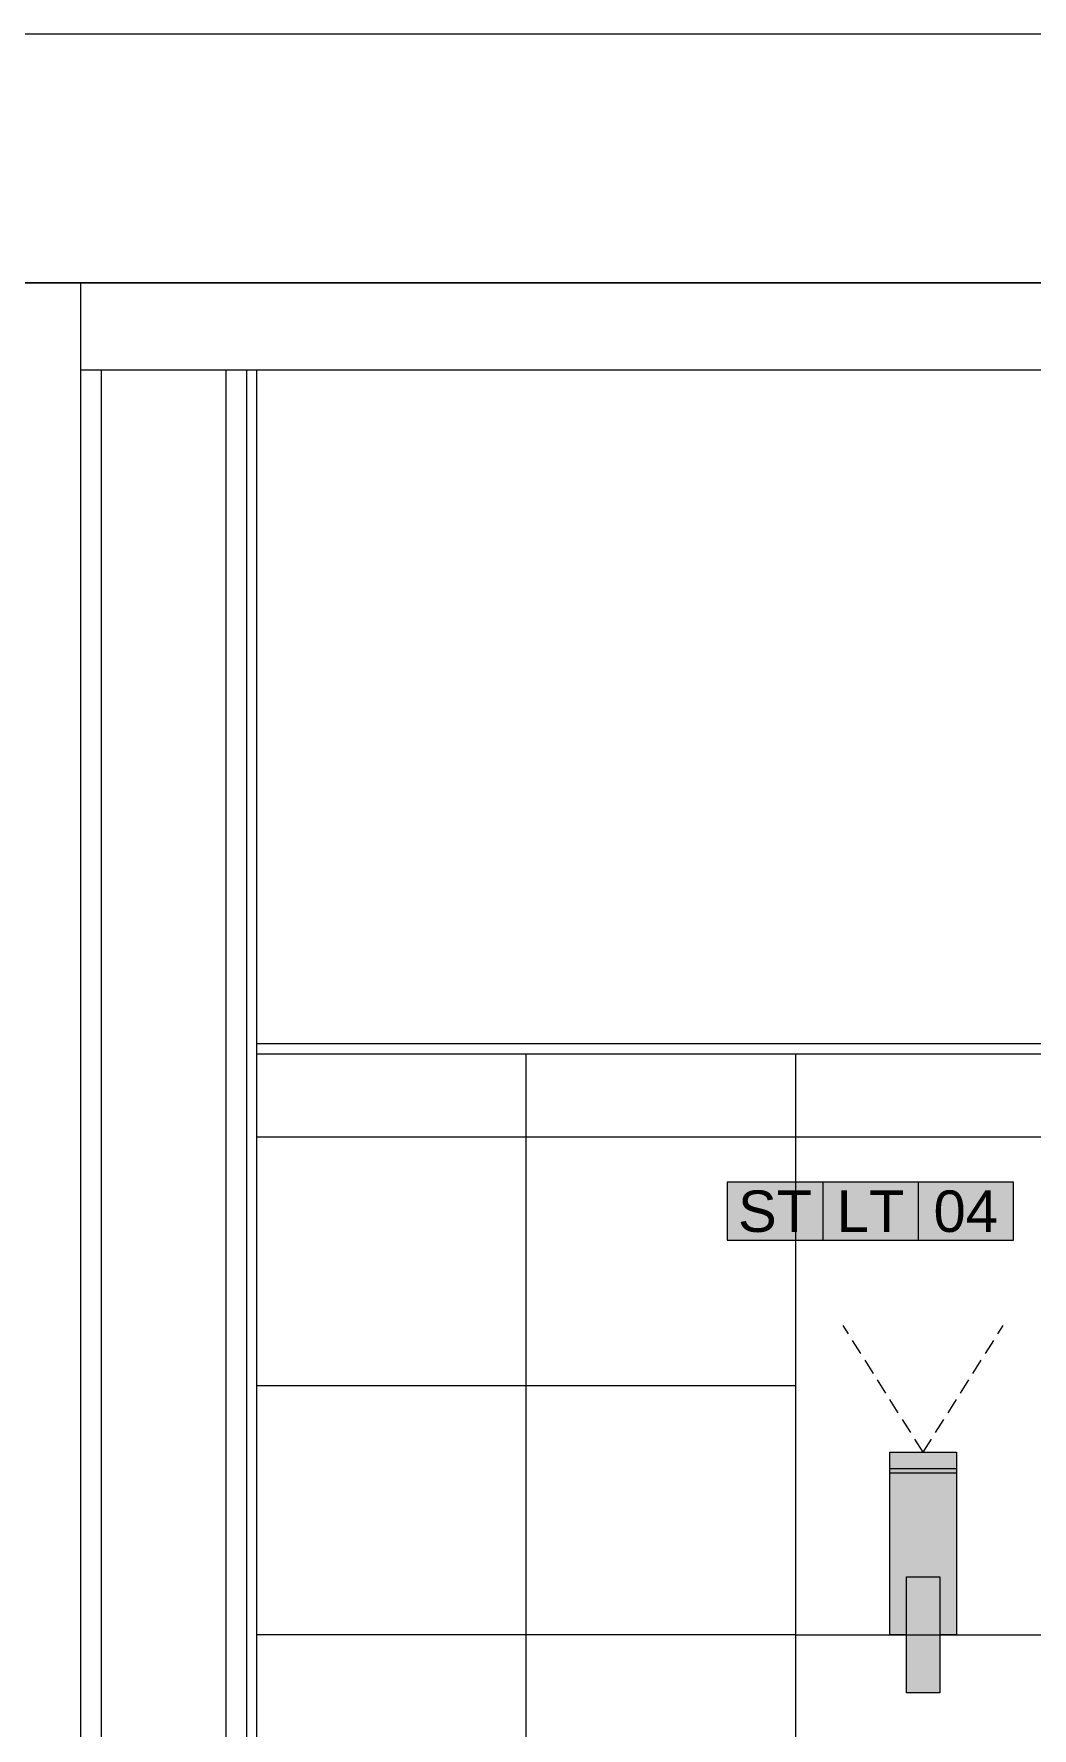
# Model space of a CAD drawing. Header units: millimetres. Extents: x -3207095 to 15275363, y 3702017 to 4798027.
# Drawn here: x 705114.8 to 705295.2, y 4470809.7 to 4471116.1 of the extents above; entities that cross this region are included whole.
import ezdxf
from ezdxf.enums import TextEntityAlignment as Align

# ---------------------------------------------------------------- set-up
doc = ezdxf.new("R2010")
doc.units = ezdxf.units.MM
doc.linetypes.add('DUZ', pattern=[500, 500])
doc.linetypes.add('HIDDEN2', pattern=[0.1875, 0.125, -0.0625])
doc.layers.get('0').update_dxf_attribs({"color": 1, "linetype": 'DUZ'})
for name, color, linetype in [('a_asmatavan', 200, 'Continuous'), ('a_duvar_alcipan', 2, 'Continuous'), ('a_mobilya', 1, 'Continuous'), ('a_seramik', 241, 'Continuous'), ('a_yazi', 105, 'Continuous'), ('a_zemin_kaplama', 30, 'Continuous')]:
    doc.layers.add(name, color=color, linetype=linetype)
doc.layers.add('iç duvar', color=7, linetype='Continuous', lineweight=50)
doc.styles.add('KOD', font='arial.ttf')

# ---------------------------------------------------------------- blocks, each defined once
blk = doc.blocks.new('a_banyo_aplik')
h = blk.add_hatch(color=255)
h.paths.add_polyline_path([(40, 270), (40, 290), (-40, 290), (-40, 270)])
h.paths.add_polyline_path([(40, 265), (-40, 265), (-40, 70), (-20, 70), (-20, 140), (20, 140), (20, 70), (40, 70)])
h.paths.add_polyline_path([(20, 140), (-20, 140), (-20, 0), (20, 0)])
h.paths.add_polyline_path([(40, 265), (40, 270), (-40, 270), (-40, 265)])
for p, q in [((-40, 270), (40, 270)), ((-40, 265), (40, 265))]:
    blk.add_line(p, q)
at = {"linetype": 'HIDDEN2', "ltscale": 150}
for points in [[(0, 290), (-96.3, 442.7)], [(0, 290), (96.3, 442.7)]]:
    blk.add_lwpolyline(points, dxfattribs=at)
blk.add_lwpolyline([(20, 70), (40, 70), (40, 290), (-40, 290), (-40, 70), (-20, 70)])
blk.add_lwpolyline([(20, 140), (-20, 140), (-20, 0), (20, 0)], close=True)

msp = doc.modelspace()

# ---------------------------------------------------------------- hatches: boundary and pattern name
msp.add_hatch(color=255).paths.add_polyline_path([(705240.12, 4470897.99), (705291.87, 4470897.99), (705291.87, 4470908.45), (705240.12, 4470908.45)])

# ---------------------------------------------------------------- linework, layer by layer
at = {"layer": 'a_asmatavan'}
for p, q in [((705618.2, 4470933.49), (705155, 4470933.49)), ((705618.2, 4470931.62), (705155, 4470931.62))]:
    msp.add_line(p, q, dxfattribs=at)
at = {"layer": 'a_duvar_alcipan'}
for p, q in [((705123.2, 4471071.12), (705123.2, 4470556.62)), ((705153.2, 4471055.37), (705153.2, 4470556.62))]:
    msp.add_line(p, q, dxfattribs=at)
at = {"layer": 'a_duvar_alcipan', "color": 1}
for p, q in [((705126.95, 4471055.37), (705126.95, 4470556.62)), ((705149.45, 4471055.37), (705149.45, 4470696.1))]:
    msp.add_line(p, q, dxfattribs=at)
at = {"layer": 'a_seramik'}
for p, q in [((705155, 4471055.37), (705155, 4470556.62)), ((705203.75, 4470616.62), (705203.75, 4470931.62)), ((705252.5, 4470556.62), (705252.5, 4470931.62)), ((705252.5, 4470916.62), (705155, 4470916.62)), ((705464.6, 4470916.62), (705252.5, 4470916.62)), ((705252.5, 4470871.62), (705155, 4470871.62)), ((705252.5, 4470826.62), (705155, 4470826.62)), ((705252.5, 4470826.62), (705298.55, 4470826.62))]:
    msp.add_line(p, q, dxfattribs=at)
at = {"layer": 'a_yazi'}
for p, q in [((705257.37, 4470908.45), (705257.37, 4470897.99)), ((705274.62, 4470908.45), (705274.62, 4470897.99))]:
    msp.add_line(p, q, dxfattribs=at)
msp.add_lwpolyline([(705240.12, 4470897.99), (705291.87, 4470897.99), (705291.87, 4470908.45), (705240.12, 4470908.45)], close=True, dxfattribs=at)
at = {"layer": 'a_zemin_kaplama'}
msp.add_line((705123.2, 4471055.37), (706413.2, 4471055.37), dxfattribs=at)
at = {"layer": 'iç duvar', "color": 7, "lineweight": 18}
for p, q in [((704846.92, 4471116.12), (706413.2, 4471116.12)), ((704846.92, 4471071.12), (706413.2, 4471071.12))]:
    msp.add_line(p, q, dxfattribs=at)
msp.add_lwpolyline([(704846.92, 4471116.12), (706413.2, 4471116.12), (706413.2, 4471071.12), (704846.92, 4471071.12)], dxfattribs=at)

# ---------------------------------------------------------------- block references
at = {"layer": 'a_mobilya', "xscale": -0.15, "yscale": 0.15, "zscale": 0.15}
msp.add_blockref('a_banyo_aplik', (705275.52, 4470816.12), dxfattribs=at)

# ---------------------------------------------------------------- texts
at = {"layer": 'a_yazi', "style": 'KOD'}
for tag, text, p in [('ST', 'ST', (705248.75, 4470903.22)), ('LT', 'LT', (705266, 4470903.22)), ('04', '01', (705283.22, 4470903.22))]:
    msp.add_attdef(tag, text=text, height=7.5, dxfattribs=at).set_placement(p, align=Align.MIDDLE)

doc.saveas('drawing.dxf')
